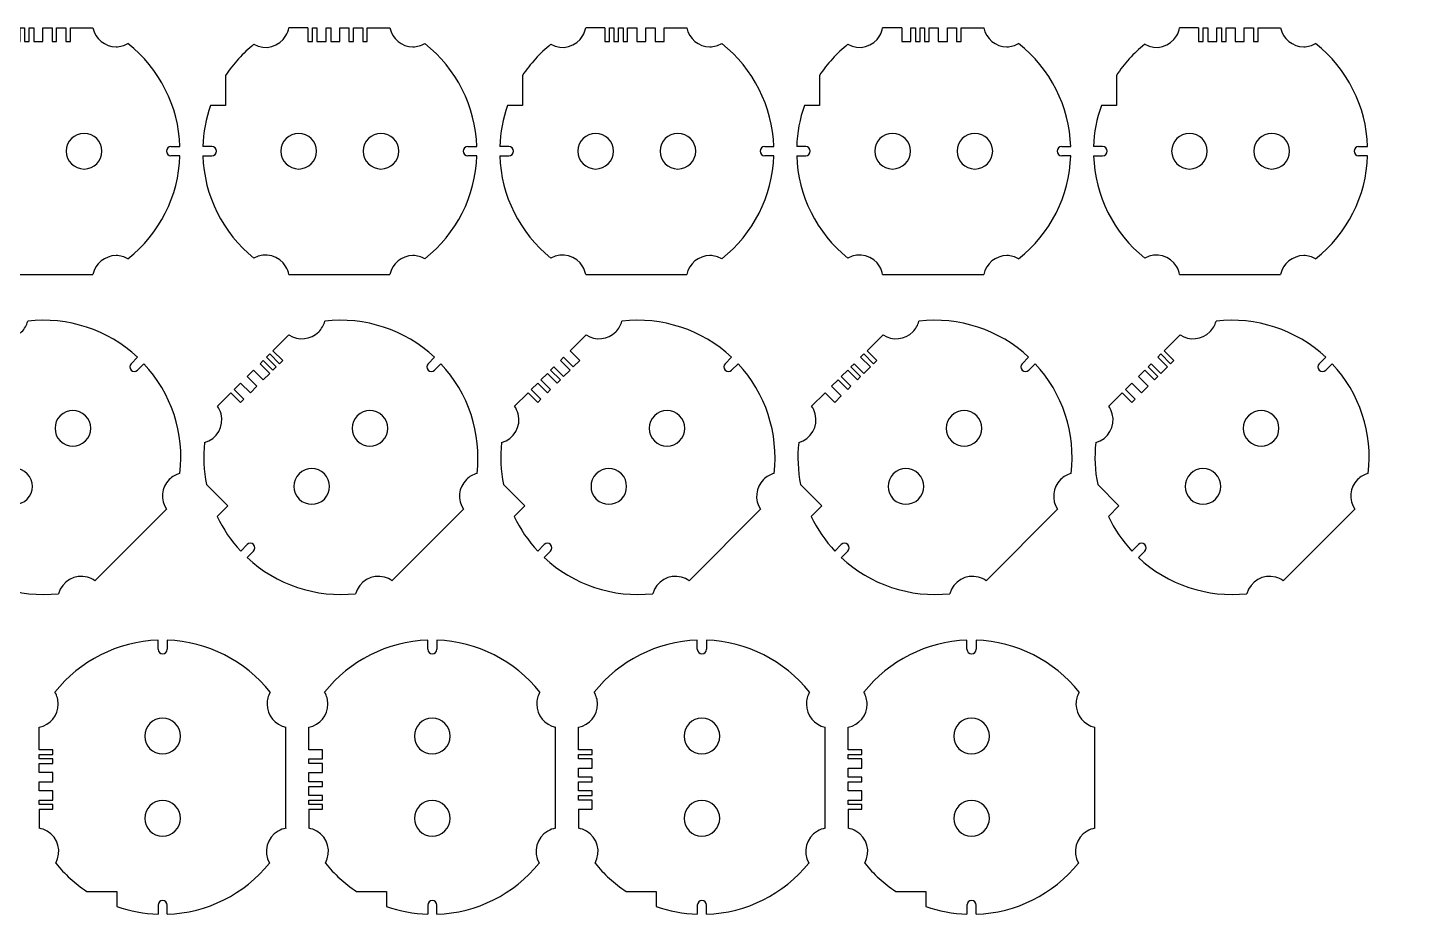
# Model space of a CAD drawing. Header units: millimetres. Extents: x -10 to 1112, y -3314 to 0.
# Drawn here: x 351.5 to 655.3, y -2292.4 to -2098.5 of the extents above; entities that cross this region are included whole.
import ezdxf

# ---------------------------------------------------------------- set-up
doc = ezdxf.new("R2010")
doc.units = ezdxf.units.MM
doc.layers.get('0').update_dxf_attribs({"lineweight": 25, "true_color": 0xffffff})

# ---------------------------------------------------------------- blocks, each defined once
blk = doc.blocks.new('MNAK_HOLE_05')
at = {"color": 3, "true_color": 0x00ff00}
for p, q in [((-7, 27), (-11.17, 27)), ((6, 27), (10.95, 27)), ((-25, 16.58), (-25, 10)), ((-25, 10), (-28.28, 10)), ((-28, 1), (-29.98, 1)), ((28, 1), (29.98, 1)), ((-29.98, -1), (-28, -1)), ((29.98, -1), (28, -1)), ((-11.17, -27), (10.95, -27))]:
    blk.add_line(p, q, dxfattribs=at)
at = {"color": 5}
for p, q in [((-7, 27), (-7, 24)), ((-5, 24), (-5, 27)), ((-5, 27), (-4, 27)), ((-4, 27), (-4, 24)), ((-3, 24), (-3, 27)), ((-3, 27), (-2, 27)), ((-2, 27), (-2, 24)), ((0, 24), (0, 27)), ((0, 27), (2, 27)), ((2, 27), (2, 24)), ((3, 24), (3, 27)), ((3, 27), (5, 27)), ((5, 27), (5, 24)), ((6, 24), (6, 27)), ((-7, 24), (-5, 24)), ((-4, 24), (-3, 24)), ((-2, 24), (0, 24)), ((2, 24), (3, 24)), ((5, 24), (6, 24))]:
    blk.add_line(p, q, dxfattribs=at)
at = {"color": 3, "true_color": 0x00ff00}
for centre, radius, start, end in [((-16.25, 27.86), 5.15, 240.3428, 330), ((-16.25, 27.86), 5.15, 330, 350.4277), ((16, 28), 5.15, 191.1965, 270), ((0, 0), 30, 128.7972, 146.4427), ((16, 28), 5.15, 270, 300.1674), ((0, 0), 30, 1.9102, 51.713), ((0, 0), 30, 160.5288, 178.0898), ((-28, 0), 1, 0, 90), ((-28, 0), 1, 270, 0), ((28, 0), 1, 90, 270), ((0, 0), 30, 181.9102, 231.2028), ((0, 0), 30, 308.287, 358.0898), ((-16.25, -27.86), 5.15, 30, 119.6572), ((16, -28), 5.15, 90, 168.8035), ((16, -28), 5.15, 59.8326, 90), ((-16.25, -27.86), 5.15, 9.5723, 30)]:
    blk.add_arc(centre, radius, start, end, dxfattribs=at)
at = {"color": 5, "true_color": 0x0000ff}
for centre, start, end in [((-9, 0), 90, 270), ((-9, 0), 270, 90), ((9, 0), 90, 270), ((9, 0), 270, 90)]:
    blk.add_arc(centre, 3.9, start, end, dxfattribs=at)
blk = doc.blocks.new('MNAK_HOLE_06')
at = {"color": 3, "true_color": 0x00ff00}
for p, q in [((-7, 27), (-11.17, 27)), ((6, 27), (10.95, 27)), ((-25, 16.58), (-25, 10)), ((-25, 10), (-28.28, 10)), ((-28, 1), (-29.98, 1)), ((28, 1), (29.98, 1)), ((-29.98, -1), (-28, -1)), ((29.98, -1), (28, -1)), ((-11.17, -27), (10.95, -27))]:
    blk.add_line(p, q, dxfattribs=at)
at = {"color": 5}
for p, q in [((-7, 27), (-7, 24)), ((-6, 24), (-6, 27)), ((-6, 27), (-5, 27)), ((-5, 27), (-5, 24)), ((-3, 24), (-3, 27)), ((-3, 27), (-2, 27)), ((-2, 27), (-2, 24)), ((0, 24), (0, 27)), ((0, 27), (2, 27)), ((2, 27), (2, 24)), ((3, 24), (3, 27)), ((3, 27), (5, 27)), ((5, 27), (5, 24)), ((6, 24), (6, 27)), ((-7, 24), (-6, 24)), ((-5, 24), (-3, 24)), ((-2, 24), (0, 24)), ((2, 24), (3, 24)), ((5, 24), (6, 24))]:
    blk.add_line(p, q, dxfattribs=at)
at = {"color": 3, "true_color": 0x00ff00}
for centre, radius, start, end in [((-16.25, 27.86), 5.15, 240.3428, 330), ((-16.25, 27.86), 5.15, 330, 350.4277), ((16, 28), 5.15, 191.1965, 270), ((0, 0), 30, 128.7972, 146.4427), ((16, 28), 5.15, 270, 300.1674), ((0, 0), 30, 1.9102, 51.713), ((0, 0), 30, 160.5288, 178.0898), ((-28, 0), 1, 0, 90), ((-28, 0), 1, 270, 0), ((28, 0), 1, 90, 270), ((0, 0), 30, 181.9102, 231.2028), ((0, 0), 30, 308.287, 358.0898), ((-16.25, -27.86), 5.15, 30, 119.6572), ((16, -28), 5.15, 90, 168.8035), ((16, -28), 5.15, 59.8326, 90), ((-16.25, -27.86), 5.15, 9.5723, 30)]:
    blk.add_arc(centre, radius, start, end, dxfattribs=at)
at = {"color": 5, "true_color": 0x0000ff}
for centre, start, end in [((-9, 0), 90, 270), ((-9, 0), 270, 90), ((9, 0), 90, 270), ((9, 0), 270, 90)]:
    blk.add_arc(centre, 3.9, start, end, dxfattribs=at)
blk = doc.blocks.new('MNAK_HOLE_07')
at = {"color": 3, "true_color": 0x00ff00}
for p, q in [((-7, 27), (-11.17, 27)), ((6, 27), (10.95, 27)), ((-25, 16.58), (-25, 10)), ((-25, 10), (-28.28, 10)), ((-28, 1), (-29.98, 1)), ((28, 1), (29.98, 1)), ((-29.98, -1), (-28, -1)), ((29.98, -1), (28, -1)), ((-11.17, -27), (10.95, -27))]:
    blk.add_line(p, q, dxfattribs=at)
at = {"color": 5}
for p, q in [((-7, 27), (-7, 24)), ((-6, 24), (-6, 27)), ((-6, 27), (-5, 27)), ((-5, 27), (-5, 24)), ((-4, 24), (-4, 27)), ((-4, 27), (-3, 27)), ((-3, 27), (-3, 24)), ((-2, 24), (-2, 27)), ((-2, 27), (0, 27)), ((0, 27), (0, 24)), ((2, 24), (2, 27)), ((2, 27), (4, 27)), ((4, 27), (4, 24)), ((6, 24), (6, 27)), ((-7, 24), (-6, 24)), ((-5, 24), (-4, 24)), ((-3, 24), (-2, 24)), ((0, 24), (2, 24)), ((4, 24), (6, 24))]:
    blk.add_line(p, q, dxfattribs=at)
at = {"color": 3, "true_color": 0x00ff00}
for centre, radius, start, end in [((-16.25, 27.86), 5.15, 240.3428, 330), ((-16.25, 27.86), 5.15, 330, 350.4277), ((16, 28), 5.15, 191.1965, 270), ((0, 0), 30, 128.7972, 146.4427), ((16, 28), 5.15, 270, 300.1674), ((0, 0), 30, 1.9102, 51.713), ((0, 0), 30, 160.5288, 178.0898), ((-28, 0), 1, 0, 90), ((-28, 0), 1, 270, 0), ((28, 0), 1, 90, 270), ((0, 0), 30, 181.9102, 231.2028), ((0, 0), 30, 308.287, 358.0898), ((-16.25, -27.86), 5.15, 30, 119.6572), ((16, -28), 5.15, 90, 168.8035), ((16, -28), 5.15, 59.8326, 90), ((-16.25, -27.86), 5.15, 9.5723, 30)]:
    blk.add_arc(centre, radius, start, end, dxfattribs=at)
at = {"color": 5, "true_color": 0x0000ff}
for centre, start, end in [((-9, 0), 90, 270), ((-9, 0), 270, 90), ((9, 0), 90, 270), ((9, 0), 270, 90)]:
    blk.add_arc(centre, 3.9, start, end, dxfattribs=at)
blk = doc.blocks.new('MNAK_HOLE_08')
at = {"color": 3, "true_color": 0x00ff00}
for p, q in [((-7, 27), (-11.17, 27)), ((6, 27), (10.95, 27)), ((-25, 16.58), (-25, 10)), ((-25, 10), (-28.28, 10)), ((-28, 1), (-29.98, 1)), ((28, 1), (29.98, 1)), ((-29.98, -1), (-28, -1)), ((29.98, -1), (28, -1)), ((-11.17, -27), (10.95, -27))]:
    blk.add_line(p, q, dxfattribs=at)
at = {"color": 5}
for p, q in [((-7, 27), (-7, 24)), ((-5, 24), (-5, 27)), ((-5, 27), (-4, 27)), ((-4, 27), (-4, 24)), ((-3, 24), (-3, 27)), ((-3, 27), (-2, 27)), ((-2, 27), (-2, 24)), ((-1, 24), (-1, 27)), ((-1, 27), (1, 27)), ((1, 27), (1, 24)), ((3, 24), (3, 27)), ((3, 27), (5, 27)), ((5, 27), (5, 24)), ((6, 24), (6, 27)), ((-7, 24), (-5, 24)), ((-4, 24), (-3, 24)), ((-2, 24), (-1, 24)), ((1, 24), (3, 24)), ((5, 24), (6, 24))]:
    blk.add_line(p, q, dxfattribs=at)
at = {"color": 3, "true_color": 0x00ff00}
for centre, radius, start, end in [((-16.25, 27.86), 5.15, 240.3428, 330), ((-16.25, 27.86), 5.15, 330, 350.4277), ((16, 28), 5.15, 191.1965, 270), ((0, 0), 30, 128.7972, 146.4427), ((16, 28), 5.15, 270, 300.1674), ((0, 0), 30, 1.9102, 51.713), ((0, 0), 30, 160.5288, 178.0898), ((-28, 0), 1, 0, 90), ((-28, 0), 1, 270, 0), ((28, 0), 1, 90, 270), ((0, 0), 30, 181.9102, 231.2028), ((0, 0), 30, 308.287, 358.0898), ((-16.25, -27.86), 5.15, 30, 119.6572), ((16, -28), 5.15, 90, 168.8035), ((16, -28), 5.15, 59.8326, 90), ((-16.25, -27.86), 5.15, 9.5723, 30)]:
    blk.add_arc(centre, radius, start, end, dxfattribs=at)
at = {"color": 5, "true_color": 0x0000ff}
for centre, start, end in [((-9, 0), 90, 270), ((-9, 0), 270, 90), ((9, 0), 90, 270), ((9, 0), 270, 90)]:
    blk.add_arc(centre, 3.9, start, end, dxfattribs=at)
blk = doc.blocks.new('MNAK_HOLE_09')
at = {"color": 3, "true_color": 0x00ff00}
for p, q in [((-7, 27), (-11.17, 27)), ((6, 27), (10.95, 27)), ((-25, 16.58), (-25, 10)), ((-25, 10), (-28.28, 10)), ((-28, 1), (-29.98, 1)), ((28, 1), (29.98, 1)), ((-29.98, -1), (-28, -1)), ((29.98, -1), (28, -1)), ((-11.17, -27), (10.95, -27))]:
    blk.add_line(p, q, dxfattribs=at)
at = {"color": 5}
for p, q in [((-7, 27), (-7, 24)), ((-6, 24), (-6, 27)), ((-6, 27), (-5, 27)), ((-5, 27), (-5, 24)), ((-3, 24), (-3, 27)), ((-3, 27), (-2, 27)), ((-2, 27), (-2, 24)), ((-1, 24), (-1, 27)), ((-1, 27), (1, 27)), ((1, 27), (1, 24)), ((3, 24), (3, 27)), ((3, 27), (5, 27)), ((5, 27), (5, 24)), ((6, 24), (6, 27)), ((-7, 24), (-6, 24)), ((-5, 24), (-3, 24)), ((-2, 24), (-1, 24)), ((1, 24), (3, 24)), ((5, 24), (6, 24))]:
    blk.add_line(p, q, dxfattribs=at)
at = {"color": 3, "true_color": 0x00ff00}
for centre, radius, start, end in [((-16.25, 27.86), 5.15, 240.3428, 330), ((-16.25, 27.86), 5.15, 330, 350.4277), ((16, 28), 5.15, 191.1965, 270), ((0, 0), 30, 128.7972, 146.4427), ((16, 28), 5.15, 270, 300.1674), ((0, 0), 30, 1.9102, 51.713), ((0, 0), 30, 160.5288, 178.0898), ((-28, 0), 1, 0, 90), ((-28, 0), 1, 270, 0), ((28, 0), 1, 90, 270), ((0, 0), 30, 181.9102, 231.2028), ((0, 0), 30, 308.287, 358.0898), ((-16.25, -27.86), 5.15, 30, 119.6572), ((16, -28), 5.15, 90, 168.8035), ((16, -28), 5.15, 59.8326, 90), ((-16.25, -27.86), 5.15, 9.5723, 30)]:
    blk.add_arc(centre, radius, start, end, dxfattribs=at)
at = {"color": 5, "true_color": 0x0000ff}
for centre, start, end in [((-9, 0), 90, 270), ((-9, 0), 270, 90), ((9, 0), 90, 270), ((9, 0), 270, 90)]:
    blk.add_arc(centre, 3.9, start, end, dxfattribs=at)
blk = doc.blocks.new('MNAK_HOLE_35')
at = {"color": 3, "true_color": 0x00ff00}
for p, q in [((-7, 27), (-11.17, 27)), ((6, 27), (10.95, 27)), ((-25, 16.58), (-25, 10)), ((-25, 10), (-28.28, 10)), ((-28, 1), (-29.98, 1)), ((28, 1), (29.98, 1)), ((-29.98, -1), (-28, -1)), ((29.98, -1), (28, -1)), ((-11.17, -27), (10.95, -27))]:
    blk.add_line(p, q, dxfattribs=at)
at = {"color": 5}
for p, q in [((-7, 27), (-7, 24)), ((-5, 24), (-5, 27)), ((-5, 27), (-3, 27)), ((-3, 27), (-3, 24)), ((-2, 24), (-2, 27)), ((-2, 27), (0, 27)), ((0, 27), (0, 24)), ((2, 24), (2, 27)), ((2, 27), (3, 27)), ((3, 27), (3, 24)), ((4, 24), (4, 27)), ((4, 27), (5, 27)), ((5, 27), (5, 24)), ((6, 24), (6, 27)), ((-7, 24), (-5, 24)), ((-3, 24), (-2, 24)), ((0, 24), (2, 24)), ((3, 24), (4, 24)), ((5, 24), (6, 24))]:
    blk.add_line(p, q, dxfattribs=at)
at = {"color": 3, "true_color": 0x00ff00}
for centre, radius, start, end in [((-16.25, 27.86), 5.15, 240.3428, 330), ((-16.25, 27.86), 5.15, 330, 350.4277), ((16, 28), 5.15, 191.1965, 270), ((0, 0), 30, 128.7972, 146.4427), ((16, 28), 5.15, 270, 300.1674), ((0, 0), 30, 1.9102, 51.713), ((0, 0), 30, 160.5288, 178.0898), ((-28, 0), 1, 0, 90), ((-28, 0), 1, 270, 0), ((28, 0), 1, 90, 270), ((0, 0), 30, 181.9102, 231.2028), ((0, 0), 30, 308.287, 358.0898), ((-16.25, -27.86), 5.15, 30, 119.6572), ((16, -28), 5.15, 90, 168.8035), ((16, -28), 5.15, 59.8326, 90), ((-16.25, -27.86), 5.15, 9.5723, 30)]:
    blk.add_arc(centre, radius, start, end, dxfattribs=at)
at = {"color": 5, "true_color": 0x0000ff}
for centre, start, end in [((-9, 0), 90, 270), ((-9, 0), 270, 90), ((9, 0), 90, 270), ((9, 0), 270, 90)]:
    blk.add_arc(centre, 3.9, start, end, dxfattribs=at)
blk = doc.blocks.new('MNAK_HOLE_36')
at = {"color": 3, "true_color": 0x00ff00}
for p, q in [((-7, 27), (-11.17, 27)), ((6, 27), (10.95, 27)), ((-25, 16.58), (-25, 10)), ((-25, 10), (-28.28, 10)), ((-28, 1), (-29.98, 1)), ((28, 1), (29.98, 1)), ((-29.98, -1), (-28, -1)), ((29.98, -1), (28, -1)), ((-11.17, -27), (10.95, -27))]:
    blk.add_line(p, q, dxfattribs=at)
at = {"color": 5}
for p, q in [((-7, 27), (-7, 24)), ((-6, 24), (-6, 27)), ((-6, 27), (-4, 27)), ((-4, 27), (-4, 24)), ((-2, 24), (-2, 27)), ((-2, 27), (0, 27)), ((0, 27), (0, 24)), ((2, 24), (2, 27)), ((2, 27), (3, 27)), ((3, 27), (3, 24)), ((4, 24), (4, 27)), ((4, 27), (5, 27)), ((5, 27), (5, 24)), ((6, 24), (6, 27)), ((-7, 24), (-6, 24)), ((-4, 24), (-2, 24)), ((0, 24), (2, 24)), ((3, 24), (4, 24)), ((5, 24), (6, 24))]:
    blk.add_line(p, q, dxfattribs=at)
at = {"color": 3, "true_color": 0x00ff00}
for centre, radius, start, end in [((-16.25, 27.86), 5.15, 240.3428, 330), ((-16.25, 27.86), 5.15, 330, 350.4277), ((16, 28), 5.15, 191.1965, 270), ((0, 0), 30, 128.7972, 146.4427), ((16, 28), 5.15, 270, 300.1674), ((0, 0), 30, 1.9102, 51.713), ((0, 0), 30, 160.5288, 178.0898), ((-28, 0), 1, 0, 90), ((-28, 0), 1, 270, 0), ((28, 0), 1, 90, 270), ((0, 0), 30, 181.9102, 231.2028), ((0, 0), 30, 308.287, 358.0898), ((-16.25, -27.86), 5.15, 30, 119.6572), ((16, -28), 5.15, 90, 168.8035), ((16, -28), 5.15, 59.8326, 90), ((-16.25, -27.86), 5.15, 9.5723, 30)]:
    blk.add_arc(centre, radius, start, end, dxfattribs=at)
at = {"color": 5, "true_color": 0x0000ff}
for centre, start, end in [((-9, 0), 90, 270), ((-9, 0), 270, 90), ((9, 0), 90, 270), ((9, 0), 270, 90)]:
    blk.add_arc(centre, 3.9, start, end, dxfattribs=at)
blk = doc.blocks.new('MNAK_HOLE_37')
at = {"color": 3, "true_color": 0x00ff00}
for p, q in [((-7, 27), (-11.17, 27)), ((6, 27), (10.95, 27)), ((-25, 16.58), (-25, 10)), ((-25, 10), (-28.28, 10)), ((-28, 1), (-29.98, 1)), ((28, 1), (29.98, 1)), ((-29.98, -1), (-28, -1)), ((29.98, -1), (28, -1)), ((-11.17, -27), (10.95, -27))]:
    blk.add_line(p, q, dxfattribs=at)
at = {"color": 5}
for p, q in [((-7, 27), (-7, 24)), ((-6, 24), (-6, 27)), ((-6, 27), (-4, 27)), ((-4, 27), (-4, 24)), ((-3, 24), (-3, 27)), ((-3, 27), (-1, 27)), ((-1, 27), (-1, 24)), ((0, 24), (0, 27)), ((0, 27), (1, 27)), ((1, 27), (1, 24)), ((3, 24), (3, 27)), ((3, 27), (4, 27)), ((4, 27), (4, 24)), ((6, 24), (6, 27)), ((-7, 24), (-6, 24)), ((-4, 24), (-3, 24)), ((-1, 24), (0, 24)), ((1, 24), (3, 24)), ((4, 24), (6, 24))]:
    blk.add_line(p, q, dxfattribs=at)
at = {"color": 3, "true_color": 0x00ff00}
for centre, radius, start, end in [((-16.25, 27.86), 5.15, 240.3428, 330), ((-16.25, 27.86), 5.15, 330, 350.4277), ((16, 28), 5.15, 191.1965, 270), ((0, 0), 30, 128.7972, 146.4427), ((16, 28), 5.15, 270, 300.1674), ((0, 0), 30, 1.9102, 51.713), ((0, 0), 30, 160.5288, 178.0898), ((-28, 0), 1, 0, 90), ((-28, 0), 1, 270, 0), ((28, 0), 1, 90, 270), ((0, 0), 30, 181.9102, 231.2028), ((0, 0), 30, 308.287, 358.0898), ((-16.25, -27.86), 5.15, 30, 119.6572), ((16, -28), 5.15, 90, 168.8035), ((16, -28), 5.15, 59.8326, 90), ((-16.25, -27.86), 5.15, 9.5723, 30)]:
    blk.add_arc(centre, radius, start, end, dxfattribs=at)
at = {"color": 5, "true_color": 0x0000ff}
for centre, start, end in [((-9, 0), 90, 270), ((-9, 0), 270, 90), ((9, 0), 90, 270), ((9, 0), 270, 90)]:
    blk.add_arc(centre, 3.9, start, end, dxfattribs=at)
blk = doc.blocks.new('MNAK_HOLE_38')
at = {"color": 3, "true_color": 0x00ff00}
for p, q in [((-7, 27), (-11.17, 27)), ((6, 27), (10.95, 27)), ((-25, 16.58), (-25, 10)), ((-25, 10), (-28.28, 10)), ((-28, 1), (-29.98, 1)), ((28, 1), (29.98, 1)), ((-29.98, -1), (-28, -1)), ((29.98, -1), (28, -1)), ((-11.17, -27), (10.95, -27))]:
    blk.add_line(p, q, dxfattribs=at)
at = {"color": 5}
for p, q in [((-7, 27), (-7, 24)), ((-5, 24), (-5, 27)), ((-5, 27), (-3, 27)), ((-3, 27), (-3, 24)), ((-2, 24), (-2, 27)), ((-2, 27), (0, 27)), ((0, 27), (0, 24)), ((1, 24), (1, 27)), ((1, 27), (2, 27)), ((2, 27), (2, 24)), ((4, 24), (4, 27)), ((4, 27), (5, 27)), ((5, 27), (5, 24)), ((6, 24), (6, 27)), ((-7, 24), (-5, 24)), ((-3, 24), (-2, 24)), ((0, 24), (1, 24)), ((2, 24), (4, 24)), ((5, 24), (6, 24))]:
    blk.add_line(p, q, dxfattribs=at)
at = {"color": 3, "true_color": 0x00ff00}
for centre, radius, start, end in [((-16.25, 27.86), 5.15, 240.3428, 330), ((-16.25, 27.86), 5.15, 330, 350.4277), ((16, 28), 5.15, 191.1965, 270), ((0, 0), 30, 128.7972, 146.4427), ((16, 28), 5.15, 270, 300.1674), ((0, 0), 30, 1.9102, 51.713), ((0, 0), 30, 160.5288, 178.0898), ((-28, 0), 1, 0, 90), ((-28, 0), 1, 270, 0), ((28, 0), 1, 90, 270), ((0, 0), 30, 181.9102, 231.2028), ((0, 0), 30, 308.287, 358.0898), ((-16.25, -27.86), 5.15, 30, 119.6572), ((16, -28), 5.15, 90, 168.8035), ((16, -28), 5.15, 59.8326, 90), ((-16.25, -27.86), 5.15, 9.5723, 30)]:
    blk.add_arc(centre, radius, start, end, dxfattribs=at)
at = {"color": 5, "true_color": 0x0000ff}
for centre, start, end in [((-9, 0), 90, 270), ((-9, 0), 270, 90), ((9, 0), 90, 270), ((9, 0), 270, 90)]:
    blk.add_arc(centre, 3.9, start, end, dxfattribs=at)
blk = doc.blocks.new('MNAK_HOLE_39')
at = {"color": 3, "true_color": 0x00ff00}
for p, q in [((-7, 27), (-11.17, 27)), ((6, 27), (10.95, 27)), ((-25, 16.58), (-25, 10)), ((-25, 10), (-28.28, 10)), ((-28, 1), (-29.98, 1)), ((28, 1), (29.98, 1)), ((-29.98, -1), (-28, -1)), ((29.98, -1), (28, -1)), ((-11.17, -27), (10.95, -27))]:
    blk.add_line(p, q, dxfattribs=at)
at = {"color": 5}
for p, q in [((-7, 27), (-7, 24)), ((-6, 24), (-6, 27)), ((-6, 27), (-4, 27)), ((-4, 27), (-4, 24)), ((-2, 24), (-2, 27)), ((-2, 27), (0, 27)), ((0, 27), (0, 24)), ((1, 24), (1, 27)), ((1, 27), (2, 27)), ((2, 27), (2, 24)), ((4, 24), (4, 27)), ((4, 27), (5, 27)), ((5, 27), (5, 24)), ((6, 24), (6, 27)), ((-7, 24), (-6, 24)), ((-4, 24), (-2, 24)), ((0, 24), (1, 24)), ((2, 24), (4, 24)), ((5, 24), (6, 24))]:
    blk.add_line(p, q, dxfattribs=at)
at = {"color": 3, "true_color": 0x00ff00}
for centre, radius, start, end in [((-16.25, 27.86), 5.15, 240.3428, 330), ((-16.25, 27.86), 5.15, 330, 350.4277), ((16, 28), 5.15, 191.1965, 270), ((0, 0), 30, 128.7972, 146.4427), ((16, 28), 5.15, 270, 300.1674), ((0, 0), 30, 1.9102, 51.713), ((0, 0), 30, 160.5288, 178.0898), ((-28, 0), 1, 0, 90), ((-28, 0), 1, 270, 0), ((28, 0), 1, 90, 270), ((0, 0), 30, 181.9102, 231.2028), ((0, 0), 30, 308.287, 358.0898), ((-16.25, -27.86), 5.15, 30, 119.6572), ((16, -28), 5.15, 90, 168.8035), ((16, -28), 5.15, 59.8326, 90), ((-16.25, -27.86), 5.15, 9.5723, 30)]:
    blk.add_arc(centre, radius, start, end, dxfattribs=at)
at = {"color": 5, "true_color": 0x0000ff}
for centre, start, end in [((-9, 0), 90, 270), ((-9, 0), 270, 90), ((9, 0), 90, 270), ((9, 0), 270, 90)]:
    blk.add_arc(centre, 3.9, start, end, dxfattribs=at)
blk = doc.blocks.new('MNAK_HOLE_66')
at = {"color": 3, "true_color": 0x00ff00}
for p, q in [((-7, 27), (-11.17, 27)), ((6, 27), (10.95, 27)), ((-25, 16.58), (-25, 10)), ((-25, 10), (-28.28, 10)), ((-28, 1), (-29.98, 1)), ((28, 1), (29.98, 1)), ((-29.98, -1), (-28, -1)), ((29.98, -1), (28, -1)), ((-11.17, -27), (10.95, -27))]:
    blk.add_line(p, q, dxfattribs=at)
at = {"color": 5}
for p, q in [((-7, 27), (-7, 24)), ((-6, 24), (-6, 27)), ((-6, 27), (-5, 27)), ((-5, 27), (-5, 24)), ((-3, 24), (-3, 27)), ((-3, 27), (-1, 27)), ((-1, 27), (-1, 24)), ((1, 24), (1, 27)), ((1, 27), (3, 27)), ((3, 27), (3, 24)), ((4, 24), (4, 27)), ((4, 27), (5, 27)), ((5, 27), (5, 24)), ((6, 24), (6, 27)), ((-7, 24), (-6, 24)), ((-5, 24), (-3, 24)), ((-1, 24), (1, 24)), ((3, 24), (4, 24)), ((5, 24), (6, 24))]:
    blk.add_line(p, q, dxfattribs=at)
at = {"color": 3, "true_color": 0x00ff00}
for centre, radius, start, end in [((-16.25, 27.86), 5.15, 240.3428, 330), ((-16.25, 27.86), 5.15, 330, 350.4277), ((16, 28), 5.15, 191.1965, 270), ((0, 0), 30, 128.7972, 146.4427), ((16, 28), 5.15, 270, 300.1674), ((0, 0), 30, 1.9102, 51.713), ((0, 0), 30, 160.5288, 178.0898), ((-28, 0), 1, 0, 90), ((-28, 0), 1, 270, 0), ((28, 0), 1, 90, 270), ((0, 0), 30, 181.9102, 231.2028), ((0, 0), 30, 308.287, 358.0898), ((-16.25, -27.86), 5.15, 30, 119.6572), ((16, -28), 5.15, 90, 168.8035), ((16, -28), 5.15, 59.8326, 90), ((-16.25, -27.86), 5.15, 9.5723, 30)]:
    blk.add_arc(centre, radius, start, end, dxfattribs=at)
at = {"color": 5, "true_color": 0x0000ff}
for centre, start, end in [((-9, 0), 90, 270), ((-9, 0), 270, 90), ((9, 0), 90, 270), ((9, 0), 270, 90)]:
    blk.add_arc(centre, 3.9, start, end, dxfattribs=at)
blk = doc.blocks.new('MNAK_HOLE_67')
at = {"color": 3, "true_color": 0x00ff00}
for p, q in [((-7, 27), (-11.17, 27)), ((6, 27), (10.95, 27)), ((-25, 16.58), (-25, 10)), ((-25, 10), (-28.28, 10)), ((-28, 1), (-29.98, 1)), ((28, 1), (29.98, 1)), ((-29.98, -1), (-28, -1)), ((29.98, -1), (28, -1)), ((-11.17, -27), (10.95, -27))]:
    blk.add_line(p, q, dxfattribs=at)
at = {"color": 5}
for p, q in [((-7, 27), (-7, 24)), ((-6, 24), (-6, 27)), ((-6, 27), (-5, 27)), ((-5, 27), (-5, 24)), ((-4, 24), (-4, 27)), ((-4, 27), (-2, 27)), ((-2, 27), (-2, 24)), ((-1, 24), (-1, 27)), ((-1, 27), (1, 27)), ((1, 27), (1, 24)), ((3, 24), (3, 27)), ((3, 27), (4, 27)), ((4, 27), (4, 24)), ((6, 24), (6, 27)), ((-7, 24), (-6, 24)), ((-5, 24), (-4, 24)), ((-2, 24), (-1, 24)), ((1, 24), (3, 24)), ((4, 24), (6, 24))]:
    blk.add_line(p, q, dxfattribs=at)
at = {"color": 3, "true_color": 0x00ff00}
for centre, radius, start, end in [((-16.25, 27.86), 5.15, 240.3428, 330), ((-16.25, 27.86), 5.15, 330, 350.4277), ((16, 28), 5.15, 191.1965, 270), ((0, 0), 30, 128.7972, 146.4427), ((16, 28), 5.15, 270, 300.1674), ((0, 0), 30, 1.9102, 51.713), ((0, 0), 30, 160.5288, 178.0898), ((-28, 0), 1, 0, 90), ((-28, 0), 1, 270, 0), ((28, 0), 1, 90, 270), ((0, 0), 30, 181.9102, 231.2028), ((0, 0), 30, 308.287, 358.0898), ((-16.25, -27.86), 5.15, 30, 119.6572), ((16, -28), 5.15, 90, 168.8035), ((16, -28), 5.15, 59.8326, 90), ((-16.25, -27.86), 5.15, 9.5723, 30)]:
    blk.add_arc(centre, radius, start, end, dxfattribs=at)
at = {"color": 5, "true_color": 0x0000ff}
for centre, start, end in [((-9, 0), 90, 270), ((-9, 0), 270, 90), ((9, 0), 90, 270), ((9, 0), 270, 90)]:
    blk.add_arc(centre, 3.9, start, end, dxfattribs=at)
blk = doc.blocks.new('MNAK_HOLE_68')
at = {"color": 3, "true_color": 0x00ff00}
for p, q in [((-7, 27), (-11.17, 27)), ((6, 27), (10.95, 27)), ((-25, 16.58), (-25, 10)), ((-25, 10), (-28.28, 10)), ((-28, 1), (-29.98, 1)), ((28, 1), (29.98, 1)), ((-29.98, -1), (-28, -1)), ((29.98, -1), (28, -1)), ((-11.17, -27), (10.95, -27))]:
    blk.add_line(p, q, dxfattribs=at)
at = {"color": 5}
for p, q in [((-7, 27), (-7, 24)), ((-5, 24), (-5, 27)), ((-5, 27), (-4, 27)), ((-4, 27), (-4, 24)), ((-3, 24), (-3, 27)), ((-3, 27), (-1, 27)), ((-1, 27), (-1, 24)), ((0, 24), (0, 27)), ((0, 27), (2, 27)), ((2, 27), (2, 24)), ((4, 24), (4, 27)), ((4, 27), (5, 27)), ((5, 27), (5, 24)), ((6, 24), (6, 27)), ((-7, 24), (-5, 24)), ((-4, 24), (-3, 24)), ((-1, 24), (0, 24)), ((2, 24), (4, 24)), ((5, 24), (6, 24))]:
    blk.add_line(p, q, dxfattribs=at)
at = {"color": 3, "true_color": 0x00ff00}
for centre, radius, start, end in [((-16.25, 27.86), 5.15, 240.3428, 330), ((-16.25, 27.86), 5.15, 330, 350.4277), ((16, 28), 5.15, 191.1965, 270), ((0, 0), 30, 128.7972, 146.4427), ((16, 28), 5.15, 270, 300.1674), ((0, 0), 30, 1.9102, 51.713), ((0, 0), 30, 160.5288, 178.0898), ((-28, 0), 1, 0, 90), ((-28, 0), 1, 270, 0), ((28, 0), 1, 90, 270), ((0, 0), 30, 181.9102, 231.2028), ((0, 0), 30, 308.287, 358.0898), ((-16.25, -27.86), 5.15, 30, 119.6572), ((16, -28), 5.15, 90, 168.8035), ((16, -28), 5.15, 59.8326, 90), ((-16.25, -27.86), 5.15, 9.5723, 30)]:
    blk.add_arc(centre, radius, start, end, dxfattribs=at)
at = {"color": 5, "true_color": 0x0000ff}
for centre, start, end in [((-9, 0), 90, 270), ((-9, 0), 270, 90), ((9, 0), 90, 270), ((9, 0), 270, 90)]:
    blk.add_arc(centre, 3.9, start, end, dxfattribs=at)
blk = doc.blocks.new('MNAK_HOLE_69')
at = {"color": 3, "true_color": 0x00ff00}
for p, q in [((-7, 27), (-11.17, 27)), ((6, 27), (10.95, 27)), ((-25, 16.58), (-25, 10)), ((-25, 10), (-28.28, 10)), ((-28, 1), (-29.98, 1)), ((28, 1), (29.98, 1)), ((-29.98, -1), (-28, -1)), ((29.98, -1), (28, -1)), ((-11.17, -27), (10.95, -27))]:
    blk.add_line(p, q, dxfattribs=at)
at = {"color": 5}
for p, q in [((-7, 27), (-7, 24)), ((-6, 24), (-6, 27)), ((-6, 27), (-5, 27)), ((-5, 27), (-5, 24)), ((-3, 24), (-3, 27)), ((-3, 27), (-1, 27)), ((-1, 27), (-1, 24)), ((0, 24), (0, 27)), ((0, 27), (2, 27)), ((2, 27), (2, 24)), ((4, 24), (4, 27)), ((4, 27), (5, 27)), ((5, 27), (5, 24)), ((6, 24), (6, 27)), ((-7, 24), (-6, 24)), ((-5, 24), (-3, 24)), ((-1, 24), (0, 24)), ((2, 24), (4, 24)), ((5, 24), (6, 24))]:
    blk.add_line(p, q, dxfattribs=at)
at = {"color": 3, "true_color": 0x00ff00}
for centre, radius, start, end in [((-16.25, 27.86), 5.15, 240.3428, 330), ((-16.25, 27.86), 5.15, 330, 350.4277), ((16, 28), 5.15, 191.1965, 270), ((0, 0), 30, 128.7972, 146.4427), ((16, 28), 5.15, 270, 300.1674), ((0, 0), 30, 1.9102, 51.713), ((0, 0), 30, 160.5288, 178.0898), ((-28, 0), 1, 0, 90), ((-28, 0), 1, 270, 0), ((28, 0), 1, 90, 270), ((0, 0), 30, 181.9102, 231.2028), ((0, 0), 30, 308.287, 358.0898), ((-16.25, -27.86), 5.15, 30, 119.6572), ((16, -28), 5.15, 90, 168.8035), ((16, -28), 5.15, 59.8326, 90), ((-16.25, -27.86), 5.15, 9.5723, 30)]:
    blk.add_arc(centre, radius, start, end, dxfattribs=at)
at = {"color": 5, "true_color": 0x0000ff}
for centre, start, end in [((-9, 0), 90, 270), ((-9, 0), 270, 90), ((9, 0), 90, 270), ((9, 0), 270, 90)]:
    blk.add_arc(centre, 3.9, start, end, dxfattribs=at)

msp = doc.modelspace()

# ---------------------------------------------------------------- block references
for name, p in [('MNAK_HOLE_05', (354.82, -2125.47)), ('MNAK_HOLE_06', (419.78, -2125.47)), ('MNAK_HOLE_07', (484.75, -2125.47)), ('MNAK_HOLE_08', (549.72, -2125.47)), ('MNAK_HOLE_09', (614.68, -2125.47))]:
    msp.add_blockref(name, p)
for name, p, rotation in [('MNAK_HOLE_35', (355, -2192.47), 45), ('MNAK_HOLE_36', (420, -2192.47), 45), ('MNAK_HOLE_37', (485, -2192.47), 45), ('MNAK_HOLE_38', (550, -2192.47), 45), ('MNAK_HOLE_39', (615, -2192.47), 45), ('MNAK_HOLE_66', (381, -2262.45), 90), ('MNAK_HOLE_67', (440, -2262.45), 90), ('MNAK_HOLE_68', (499, -2262.45), 90), ('MNAK_HOLE_69', (558, -2262.45), 90)]:
    msp.add_blockref(name, p, dxfattribs=dict(rotation=rotation))

doc.saveas('drawing.dxf')
